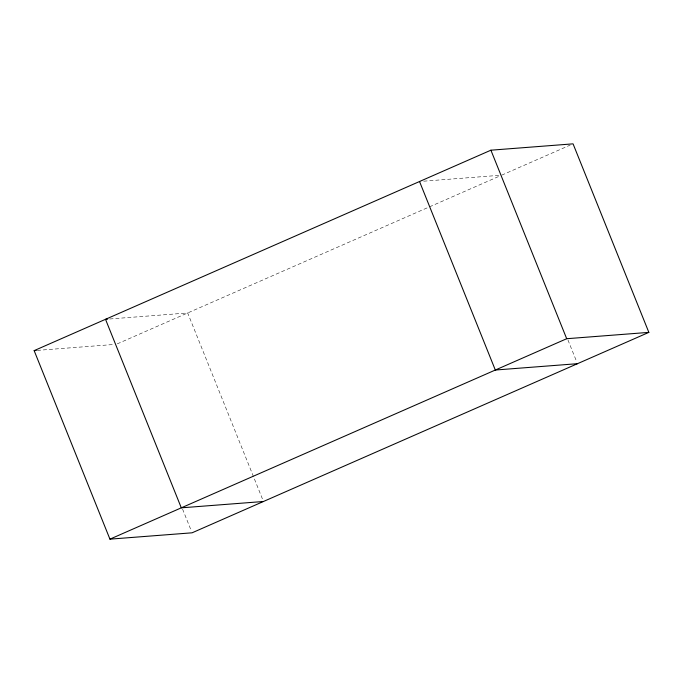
<?xml version="1.0" encoding="UTF-8"?>
<svg xmlns="http://www.w3.org/2000/svg" width="683" height="683" viewBox="0 0 683 683"><rect width="100%" height="100%" fill="white"/><g stroke="black" fill="none" stroke-linecap="round" stroke-linejoin="round"><path stroke-width="0.51" stroke-dasharray="3.42 2.56" d="M117.271 343.865L428.557 207.256M429.53 206.829L499.743 176.018M501.698 175.164L570.168 145.112M423.75 181.183L499.589 175.326M109.732 318.987L187.68 312.968L263.066 500.502M37.309 350.388L113.147 344.531M567.957 339.997L576.691 361.717M182.574 509.125L191.3 530.836"/><path stroke-width="1.02" d="M34.15 350.627L490.906 150.192L573.063 143.848L648.85 332.373L192.094 532.808L109.937 539.152L34.15 350.627L36.259 350.464M109.937 539.152L566.694 338.717L648.85 332.373M107.624 319.149L105.515 319.311L181.302 507.836L263.467 501.493M577.485 363.689L495.32 370.032L419.533 181.507M490.906 150.192L566.694 338.717"/></g></svg>
